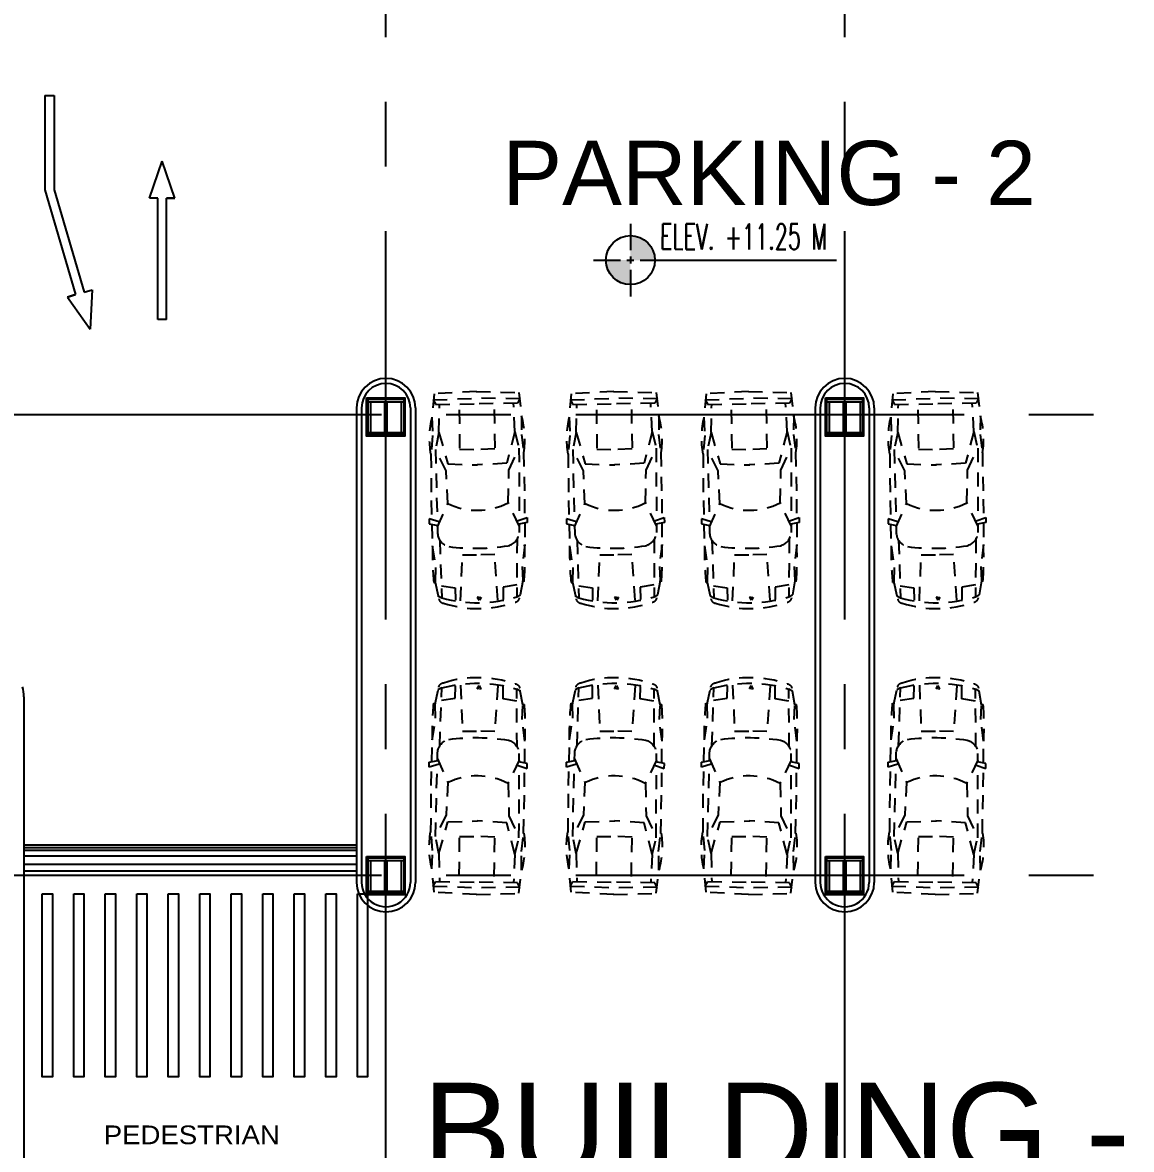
# Model space of a CAD drawing. Header units: millimetres. Extents: x 2148 to 2681, y 758 to 986.
# Drawn here: x 2636.68 to 2647.56, y 957.78 to 968.84 of the extents above; entities that cross this region are included whole.
import ezdxf

# ---------------------------------------------------------------- set-up
doc = ezdxf.new("R2010")
doc.units = ezdxf.units.MM
doc.linetypes.add('CENTER2', pattern=[28.575, 19.05, -3.175, 3.175, -3.175])
doc.linetypes.add('HIDDEN', pattern=[0.375, 0.25, -0.125])
for name, color, linetype in [('A-Hatch', 253, 'Continuous'), ('cladding', 2, 'Continuous'), ('COL-IN', 2, 'Continuous'), ('D', 1, 'Continuous'), ('DR', 7, 'Continuous'), ('HATCH', 8, 'Continuous'), ('Layer1', 5, 'Continuous'), ('p-boarder', 2, 'Continuous'), ('QUOTE', 2, 'Continuous'), ('S_GRID LINES', 252, 'Continuous'), ('TEXT', 6, 'Continuous')]:
    doc.layers.add(name, color=color, linetype=linetype)
doc.styles.add('100', font='SIMPLEX.shx', dxfattribs={"height": 0.25})
doc.styles.add('MMTX$0$ESMX$0$X-OPTA1D', font='x-opta1d')
doc.styles.add('SWISS', font='swissl.ttf')

# ---------------------------------------------------------------- blocks, each defined once
blk = doc.blocks.new('CAR-PL4')
at = {"layer": 'DR', "color": 8, "linetype": 'HIDDEN'}
for p, q in [((-1.084, -0.357), (-1.024, -0.06)), ((-0.972, -0.074), (-1.039, -0.108)), ((-0.991, -1.103), (-0.972, -0.074)), ((-0.73, -0.253), (-0.73, -0.034)), ((-0.637, -0.02), (-0.591, -0.835)), ((-0.34, -0.081), (-0.31, -0.024)), ((-0.307, -0.073), (-0.34, -0.081)), ((-0.303, -0.073), (-0.271, -0.081)), ((-0.271, -0.081), (-0.301, -0.024)), ((0.027, -0.02), (-0.019, -0.835)), ((0.12, -0.253), (0.119, -0.034)), ((0.361, -0.074), (0.428, -0.108)), ((0.381, -1.103), (0.361, -0.074)), ((0.473, -0.357), (0.413, -0.06)), ((-1.106, -0.352), (-1.073, -0.343)), ((-1.074, -0.615), (-1.084, -0.357)), ((-0.973, -0.292), (-0.73, -0.253)), ((0.362, -0.292), (0.12, -0.253)), ((0.495, -0.352), (0.462, -0.343)), ((0.463, -0.615), (0.473, -0.357)), ((-1.127, -1.001), (-1.074, -0.615)), ((0.516, -1.001), (0.463, -0.615)), ((-0.591, -0.835), (-0.295, -0.833)), ((-0.019, -0.835), (-0.316, -0.833)), ((-1.13, -1.385), (-1.127, -1.001)), ((0.519, -1.385), (0.516, -1.001)), ((-1.174, -1.393), (-1.024, -1.365)), ((-1.174, -1.485), (-1.174, -1.393)), ((-1.032, -1.366), (-1.03, -1.221)), ((-1.032, -1.337), (-0.843, -1.75)), ((0.421, -1.337), (0.232, -1.75)), ((0.563, -1.393), (0.414, -1.365)), ((0.421, -1.366), (0.42, -1.221)), ((0.563, -1.485), (0.563, -1.393)), ((-0.999, -1.426), (-1.174, -1.485)), ((-1.133, -1.81), (-1.13, -1.47)), ((-1.047, -2.715), (-1.033, -1.437)), ((0.388, -1.426), (0.563, -1.485)), ((0.436, -2.715), (0.422, -1.437)), ((0.522, -1.81), (0.52, -1.47)), ((-0.843, -1.75), (-0.863, -2.33)), ((0.232, -1.75), (0.252, -2.33)), ((-1.128, -2.637), (-1.133, -1.81)), ((0.517, -2.637), (0.522, -1.81)), ((-0.863, -2.33), (-1.041, -2.697)), ((0.252, -2.33), (0.43, -2.697)), ((-0.98, -3.015), (-0.828, -2.453)), ((-0.828, -2.453), (-0.302, -2.428)), ((0.217, -2.453), (-0.309, -2.428)), ((0.369, -3.015), (0.217, -2.453)), ((-1.094, -2.961), (-1.128, -2.637)), ((-0.98, -3.015), (-1.047, -2.715)), ((-0.618, -2.711), (-0.304, -2.7)), ((-0.616, -3.41), (-0.618, -2.711)), ((0.007, -2.711), (-0.306, -2.7)), ((0.005, -3.41), (0.007, -2.711)), ((0.369, -3.015), (0.436, -2.715)), ((0.483, -2.961), (0.517, -2.637)), ((-1.102, -3.289), (-1.094, -2.961)), ((0.491, -3.289), (0.483, -2.961)), ((-0.98, -3.015), (-0.962, -3.514)), ((0.369, -3.015), (0.351, -3.514)), ((-1.059, -3.702), (-1.102, -3.289)), ((0.448, -3.702), (0.491, -3.289)), ((-1.076, -3.594), (-0.301, -3.614)), ((-1.074, -3.597), (-1.032, -3.514)), ((-1.032, -3.514), (-0.302, -3.514)), ((0.465, -3.594), (-0.31, -3.614)), ((0.421, -3.514), (-0.309, -3.514)), ((0.463, -3.597), (0.421, -3.514)), ((-0.304, -3.733), (-1.059, -3.702)), ((-0.307, -3.733), (0.448, -3.702))]:
    blk.add_line(p, q, dxfattribs=at)
for centre, radius, start, end in [((-0.926, -0.08), 0.1, 99.1082, 168.6925), ((-0.305, -2.397), 2.416, 73.9881, 106.0119), ((-0.305, -1.881), 2.004, 71.4744, 108.5256), ((0.315, -0.08), 0.1, 11.3075, 80.8918), ((4.35, -0.819), 5.477, 175.0805, 181.8902), ((-4.96, -0.819), 5.477, 358.1098, 4.9195), ((-0.772, -1.237), 0.259, 103.928, 176.4903), ((-0.305, -4.704), 3.756, 81.9077, 98.0923), ((0.161, -1.237), 0.259, 3.5097, 76.072), ((-0.305, -2.814), 1.192, 63.3754, 116.6246), ((0.437, -2.887), 1.591, 170.8054, 194.642), ((-1.048, -2.887), 1.591, 345.358, 9.1946)]:
    blk.add_arc(centre, radius, start, end, dxfattribs=at)

msp = doc.modelspace()

# ---------------------------------------------------------------- hatches: boundary and pattern name
at = {"layer": 'Layer1'}
for points in [[(2642.6465842, 966.7488795), (2642.6463292, 966.5086157), (2642.886593, 966.5083608, 0.4142135624)], [(2642.6460743, 966.268352), (2642.6463115, 966.509158), (2642.4060655, 966.5088707, 0.4142135624)]]:
    msp.add_hatch(color=32, dxfattribs=at).paths.add_polyline_path(points)

# ---------------------------------------------------------------- linework, layer by layer
for p, q in [((2636.9034362, 968.1231634), (2636.9034362, 967.1975557)), ((2636.9034362, 968.1231634), (2636.9929072, 968.1231634)), ((2636.9929072, 968.1231634), (2636.9929072, 967.1975557)), ((2637.9285241, 967.1171636), (2638.0534703, 967.4809675)), ((2638.1784165, 967.1171636), (2638.0534703, 967.4809675)), ((2636.9034362, 967.1975557), (2637.2045447, 966.1704863)), ((2636.9929072, 967.1975557), (2637.2869344, 966.1946406)), ((2638.0105416, 967.1171636), (2637.9285241, 967.1171636)), ((2638.0105416, 965.926742), (2638.0105416, 967.1171636)), ((2638.096399, 965.926742), (2638.096399, 967.1171636)), ((2638.096399, 967.1171636), (2638.1784165, 967.1171636)), ((2638.1784165, 967.1171636), (2638.096399, 967.1171636)), ((2637.2045447, 966.1704863), (2637.1258398, 966.1474121)), ((2637.1258398, 966.1474121), (2637.2045447, 966.1704863)), ((2637.1258398, 966.1474121), (2637.348089, 965.8334534)), ((2637.2869344, 966.1946406), (2637.3656393, 966.2177148)), ((2637.3656393, 966.2177148), (2637.348089, 965.8334534)), ((2638.096399, 965.926742), (2638.0105416, 965.926742))]:
    msp.add_line(p, q)
at = {"layer": 'A-Hatch'}
for p, q in [((2636.6962751, 960.7722324, 0), (2639.9592849, 960.7722324, 0)), ((2636.6962751, 960.7468367, 0), (2639.9592849, 960.7468367, 0)), ((2636.6962751, 960.7188563, 0), (2639.9592849, 960.7188563, 0)), ((2636.6962751, 960.6660197, 0), (2639.9592849, 960.6660197, 0)), ((2636.6962751, 960.5828963, 0), (2639.9592849, 960.5828963, 0)), ((2636.6962751, 960.518241, 0), (2639.9592849, 960.518241, 0))]:
    msp.add_line(p, q, dxfattribs=at)
at = {"layer": 'cladding', "elevation": 0}
for points in [[(2640.0589329, 965.156811), (2640.4339329, 965.156811), (2640.4339329, 964.781811), (2640.0589329, 964.781811)], [(2644.5589329, 965.156811), (2644.9339329, 965.156811), (2644.9339329, 964.781811), (2644.5589329, 964.781811)], [(2640.0589329, 960.656811), (2640.4339329, 960.656811), (2640.4339329, 960.281811), (2640.0589329, 960.281811)], [(2644.5589329, 960.656811), (2644.9339329, 960.656811), (2644.9339329, 960.281811), (2644.5589329, 960.281811)]]:
    msp.add_lwpolyline(points, close=True, dxfattribs=at)
at = {"layer": 'COL-IN'}
for p, q in [((2640.0739709, 965.144311), (2640.4239709, 965.144311)), ((2640.0739709, 964.794311), (2640.0739709, 965.144311)), ((2640.0739709, 965.119311), (2640.4239709, 965.119311)), ((2640.0989709, 964.819311), (2640.0989709, 965.119311)), ((2640.2364709, 964.819311), (2640.2364709, 965.119311)), ((2640.2614709, 964.819311), (2640.2614709, 965.119311)), ((2640.3989709, 965.119311), (2640.3989709, 964.819311)), ((2640.4239709, 965.144311), (2640.4239709, 964.794311)), ((2644.5739709, 965.144311), (2644.9239709, 965.144311)), ((2644.5739709, 964.794311), (2644.5739709, 965.144311)), ((2644.5739709, 965.119311), (2644.9239709, 965.119311)), ((2644.5989709, 964.819311), (2644.5989709, 965.119311)), ((2644.7364709, 964.819311), (2644.7364709, 965.119311)), ((2644.7614709, 964.819311), (2644.7614709, 965.119311)), ((2644.8989709, 965.119311), (2644.8989709, 964.819311)), ((2644.9239709, 965.144311), (2644.9239709, 964.794311)), ((2640.0739709, 964.819311), (2640.4239709, 964.819311)), ((2640.4239709, 964.794311), (2640.0739709, 964.794311)), ((2644.5739709, 964.819311), (2644.9239709, 964.819311)), ((2644.9239709, 964.794311), (2644.5739709, 964.794311)), ((2640.0739709, 960.644311), (2640.4239709, 960.644311)), ((2640.0739709, 960.294311), (2640.0739709, 960.644311)), ((2640.0739709, 960.619311), (2640.4239709, 960.619311)), ((2640.0989709, 960.319311), (2640.0989709, 960.619311)), ((2640.2364709, 960.319311), (2640.2364709, 960.619311)), ((2640.2614709, 960.319311), (2640.2614709, 960.619311)), ((2640.3989709, 960.619311), (2640.3989709, 960.319311)), ((2640.4239709, 960.644311), (2640.4239709, 960.294311)), ((2644.5739709, 960.644311), (2644.9239709, 960.644311)), ((2644.5739709, 960.294311), (2644.5739709, 960.644311)), ((2644.5739709, 960.619311), (2644.9239709, 960.619311)), ((2644.5989709, 960.319311), (2644.5989709, 960.619311)), ((2644.7364709, 960.319311), (2644.7364709, 960.619311)), ((2644.7614709, 960.319311), (2644.7614709, 960.619311)), ((2644.8989709, 960.619311), (2644.8989709, 960.319311)), ((2644.9239709, 960.644311), (2644.9239709, 960.294311)), ((2640.0739709, 960.319311), (2640.4239709, 960.319311)), ((2640.4239709, 960.294311), (2640.0739709, 960.294311)), ((2644.5739709, 960.319311), (2644.9239709, 960.319311)), ((2644.9239709, 960.294311), (2644.5739709, 960.294311))]:
    msp.add_line(p, q, dxfattribs=at)
at = {"layer": 'D', "ltscale": 0.5}
for p, q in [((2639.9592849, 965.0596651, 0), (2639.9592849, 960.4042409, 0)), ((2640.0092849, 965.059674, 0), (2640.0092849, 960.4042305, 0)), ((2640.488657, 965.0596651, 0), (2640.488657, 960.4042868, 0)), ((2640.538657, 965.0596651, 0), (2640.538657, 960.4042868, 0)), ((2644.4592849, 965.0596651, 0), (2644.4592849, 960.4042408, 0)), ((2644.5092849, 965.059674, 0), (2644.5092849, 960.4042304, 0)), ((2644.988657, 965.0596651, 0), (2644.988657, 960.4042868, 0)), ((2645.038657, 965.0596651, 0), (2645.038657, 960.4042868, 0)), ((2636.6962751, 962.2251272, 0), (2636.6962751, 950.9037464, 0))]:
    msp.add_line(p, q, dxfattribs=at)
for centre, radius, start, end in [((2640.2489709, 965.0596651, 0.0000001), 0.2896861, 0.00000003, 180.00000003), ((2644.7489709, 965.0596651, 0.0000001), 0.2896861, 0.00000003, 180.00000003), ((2640.2489709, 965.0596651, 0), 0.2396861, 0.00000004, 180.00000004), ((2644.7489709, 965.0596651, 0), 0.2396861, 0.00000004, 180.00000004), ((2636.2962751, 962.2251272, 0), 0.4, 0, 14.23519943), ((2640.2489709, 960.4042868, -0.0000001), 0.2896861, 179.99999997, 359.99999997), ((2640.2489709, 960.4042868, 0), 0.2396861, 179.99999996, 359.99999996), ((2644.7489709, 960.4042868, -0.0000001), 0.2896861, 179.99999997, 359.99999997), ((2644.7489709, 960.4042868, 0), 0.2396861, 179.99999996, 359.99999996)]:
    msp.add_arc(centre, radius, start, end, dxfattribs=at)
at = {"layer": 'HATCH'}
for points in [[(2636.8765985, 960.2929876), (2636.9765695, 960.2929876), (2636.9765695, 958.4954576), (2636.8765985, 958.4954576)], [(2637.1857627, 960.2929876), (2637.2857337, 960.2929876), (2637.2857337, 958.4954576), (2637.1857627, 958.4954576)], [(2637.4949269, 960.2929876), (2637.5948979, 960.2929876), (2637.5948979, 958.4954576), (2637.4949269, 958.4954576)], [(2637.8040911, 960.2929876), (2637.9040621, 960.2929876), (2637.9040621, 958.4954576), (2637.8040911, 958.4954576)], [(2638.1132553, 960.2929876), (2638.2132263, 960.2929876), (2638.2132263, 958.4954576), (2638.1132553, 958.4954576)], [(2638.4224195, 960.2929876), (2638.5223905, 960.2929876), (2638.5223905, 958.4954576), (2638.4224195, 958.4954576)], [(2638.7315837, 960.2929876), (2638.8315547, 960.2929876), (2638.8315547, 958.4954576), (2638.7315837, 958.4954576)], [(2639.0407479, 960.2929876), (2639.1407188, 960.2929876), (2639.1407188, 958.4954576), (2639.0407479, 958.4954576)], [(2639.349912, 960.2929876), (2639.449883, 960.2929876), (2639.449883, 958.4954576), (2639.349912, 958.4954576)], [(2639.6590762, 960.2929876), (2639.7590472, 960.2929876), (2639.7590472, 958.4954576), (2639.6590762, 958.4954576)], [(2639.9682404, 960.2929876), (2640.0682114, 960.2929876), (2640.0682114, 958.4954576), (2639.9682404, 958.4954576)]]:
    msp.add_lwpolyline(points, close=True, dxfattribs=at)
at = {"layer": 'QUOTE'}
for p, q in [((2642.6458864, 966.8646416, 0), (2642.6461961, 966.6056251, 0)), ((2642.283266, 966.5096552, 0), (2642.5498382, 966.5093723, 0)), ((2642.6117874, 966.5091946, 0), (2642.6808356, 966.5091214, 0)), ((2642.6462702, 966.5436821, 0), (2642.6463528, 966.4746339, 0)), ((2642.7427786, 966.5090556, 0), (2644.6696041, 966.5076432, 0)), ((2642.6464207, 966.4128029, 0), (2642.6467304, 966.1537864, 0))]:
    msp.add_line(p, q, dxfattribs=at)
msp.add_circle((2642.6463286, 966.509158, 0), 0.2402638, dxfattribs=at)
at = {"layer": 'S_GRID LINES', "linetype": 'CENTER2', "ltscale": 0.2}
for p, q in [((2644.7489709, 922.9776771, 0), (2644.7489709, 977.9110463, 0)), ((2640.2489709, 922.9776771, 0), (2640.2489709, 977.7411715, 0)), ((2657.3496173, 964.9914942, 0), (2595.7518229, 964.9914942, 0)), ((2657.3496173, 960.4722324, 0), (2595.7518229, 960.4722324, 0))]:
    msp.add_line(p, q, dxfattribs=at)

# ---------------------------------------------------------------- block references
at = {"layer": 'HATCH', "color": 8}
for p, xscale, yscale, zscale, rotation in [((2640.9957886, 963.1562754, 0), 0.5524092515227581, 0.5524092515227581, 0.5524092515227581, 180.7916878619974), ((2642.3419588, 963.1562754, 0), 0.5524092515227581, 0.5524092515227581, 0.5524092515227581, 180.7916878619974), ((2643.6646042, 963.1562754, 0), 0.5524092515227581, 0.5524092515227581, 0.5524092515227581, 180.7916878619974), ((2645.4957886, 963.1562754, 0), 0.5524092515227581, 0.5524092515227581, 0.5524092515227581, 180.7916878619974), ((2640.9957886, 962.3502568, 0), -0.5524092515229585, 0.5524092515261149, 0.5524092515176443, 359.2083121364935), ((2642.3419588, 962.3502568, 0), -0.5524092515229585, 0.5524092515261149, 0.5524092515176443, 359.2083121364935), ((2643.6646042, 962.3502568, 0), -0.5524092515229585, 0.5524092515261149, 0.5524092515176443, 359.2083121364935), ((2645.4957886, 962.3502568, 0), -0.5524092515229585, 0.5524092515261149, 0.5524092515176443, 359.2083121364935)]:
    msp.add_blockref('CAR-PL4', p, dxfattribs=dict(at, xscale=xscale, yscale=yscale, zscale=zscale, rotation=rotation))

# ---------------------------------------------------------------- texts
at = {"color": 2, "style": 'MMTX$0$ESMX$0$X-OPTA1D', "text_generation_flag": 6, "width": 1.1}
msp.add_text('PEDESTRIAN ', height=0.18375, rotation=180, dxfattribs=at).set_placement((2637.4807639, 957.8353255, 0))
at = {"layer": 'p-boarder', "insert": (2643.756818, 966.7397107, 0), "char_height": 0.25, "width": 12.613116349, "attachment_point": 5, "rotation": 359.95148746, "style": '100'}
msp.add_mtext('{\\W0.6;ELEV. +11.25 M}', dxfattribs=at)
at = {"layer": 'TEXT', "style": 'SWISS'}
msp.add_text('PARKING - 2', height=0.630377748, dxfattribs=at).set_placement((2641.3891326, 967.0496491, 0))
msp.add_text('BUILDING - 2', height=0.931411859, rotation=359.98971085, dxfattribs=at).set_placement((2640.6077917, 957.5085327, 0.0000003))

doc.saveas('drawing.dxf')
